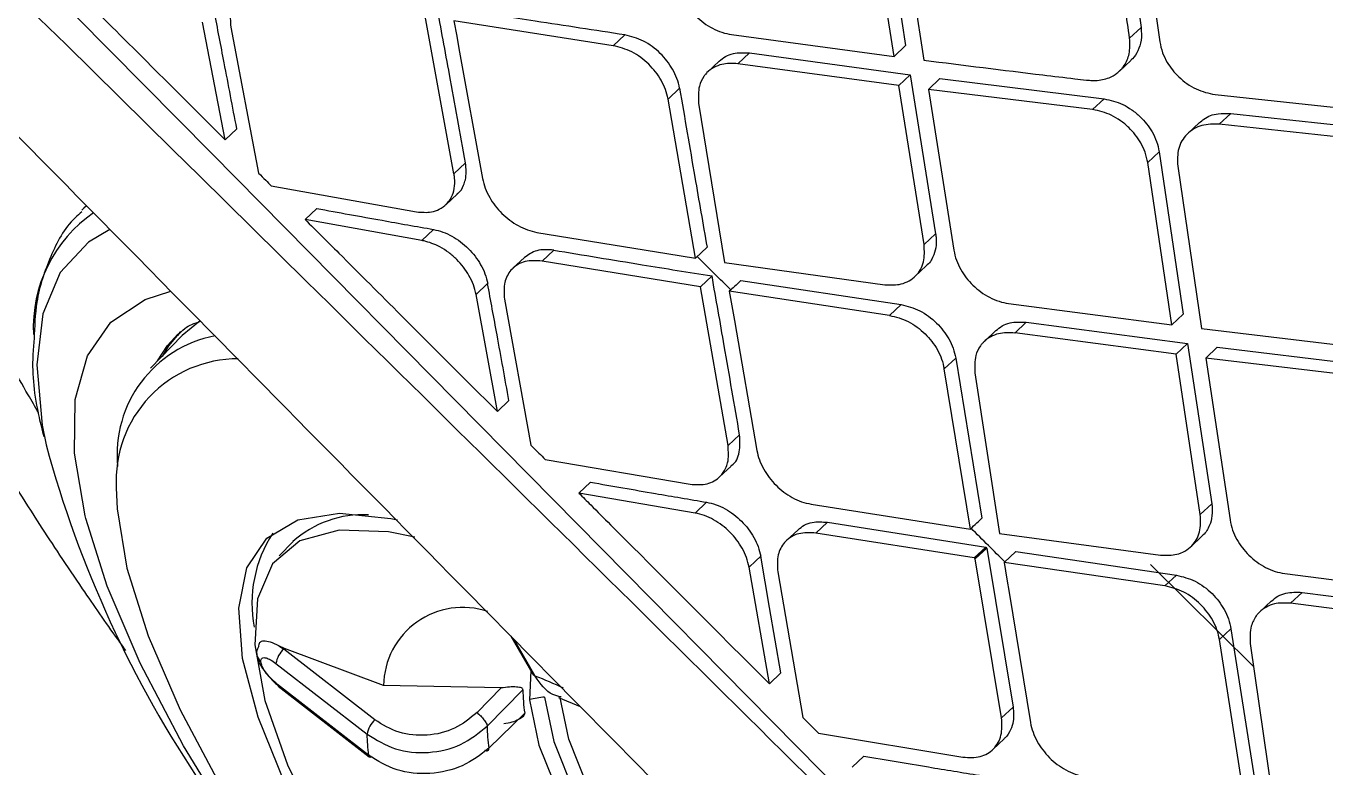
# Model space of a CAD drawing. Extents: x 0 to 84, y -21 to 126.
# Drawn here: x 67.279 to 68.481, y 64.855 to 65.54 of the extents above; entities that cross this region are included whole.
import ezdxf

# ---------------------------------------------------------------- set-up
doc = ezdxf.new("R2010")
doc.units = 0
doc.header["$MEASUREMENT"] = 0
doc.layers.add('1', color=4, linetype='Continuous')

# ---------------------------------------------------------------- blocks, each defined once
blk = doc.blocks.new('PRODIGY')
at = {"layer": '1', "color": 3, "linetype": 'Continuous', "lineweight": 25}
for p, q in [((68.2882, 65.689), (68.3099, 65.5385)), ((68.0688, 65.6708), (68.0922, 65.5219)), ((68.3057, 65.6761), (68.3272, 65.5255)), ((68.0816, 65.5119), (68.0582, 65.6608)), ((68.0859, 65.6575), (68.109, 65.5084)), ((67.4505, 65.4224), (67.3253, 65.5488)), ((67.6746, 65.4033), (67.6479, 65.549)), ((67.463, 65.4348), (67.4421, 65.5437)), ((67.4683, 65.5389), (67.494, 65.4039)), ((67.8218, 65.5218), (67.6745, 65.5447)), ((68.3099, 65.5385), (68.2993, 65.5286)), ((67.8218, 65.5218), (67.8325, 65.5318)), ((67.9312, 65.5321), (68.0816, 65.5119)), ((68.0816, 65.5119), (68.0922, 65.5219)), ((67.6791, 65.5193), (67.7011, 65.3989)), ((67.9372, 65.5051), (67.9478, 65.5151)), ((67.9478, 65.5151), (68.0965, 65.4949)), ((67.9199, 65.5075), (67.9092, 65.4975)), ((68.0858, 65.4849), (67.9372, 65.5051)), ((68.2899, 65.4983), (68.3005, 65.5082)), ((68.0858, 65.4849), (68.0965, 65.4949)), ((68.0965, 65.4949), (68.1199, 65.3478)), ((68.1133, 65.4814), (68.1239, 65.4914)), ((68.1239, 65.4914), (68.2757, 65.4726)), ((67.8832, 65.4825), (67.8725, 65.4724)), ((68.1093, 65.3378), (68.0858, 65.4849)), ((68.2651, 65.4627), (68.1133, 65.4814)), ((68.1133, 65.4814), (68.1368, 65.3326)), ((68.3783, 65.4765), (68.5326, 65.4601)), ((67.8979, 65.3254), (67.8725, 65.4724)), ((67.9008, 65.4687), (67.9246, 65.3212)), ((68.2651, 65.4627), (68.2757, 65.4726)), ((68.3639, 65.4506), (68.3532, 65.4406)), ((68.3822, 65.4492), (68.3928, 65.4591)), ((68.3928, 65.4591), (68.5469, 65.4425)), ((67.463, 65.4348), (67.4738, 65.445)), ((68.5363, 65.4326), (68.3822, 65.4492)), ((69.4927, 63.3521), (67.4505, 65.4224)), ((67.6746, 65.4033), (67.6854, 65.4134)), ((68.3161, 65.4136), (68.3267, 65.4235)), ((68.3383, 65.2636), (68.3161, 65.4136)), ((68.3267, 65.4235), (68.3489, 65.2735)), ((68.3438, 65.4103), (68.3658, 65.2601)), ((67.5057, 65.3922), (67.6401, 65.3681)), ((67.667, 65.3747), (67.6778, 65.3848)), ((67.3323, 65.3714), (67.3304, 65.3695)), ((67.3348, 65.3738), (67.3323, 65.3714)), ((67.5369, 65.361), (67.5477, 65.3712)), ((67.645, 65.3417), (67.5369, 65.361)), ((67.645, 65.3417), (67.6557, 65.3518)), ((67.7513, 65.3491), (67.8713, 65.3296)), ((68.1093, 65.3378), (68.1199, 65.3478)), ((67.7561, 65.3226), (67.7668, 65.3327)), ((67.8713, 65.3296), (67.8979, 65.3254)), ((67.8979, 65.3254), (67.9086, 65.3355)), ((67.7398, 65.326), (67.729, 65.3159)), ((67.9025, 65.2988), (67.7561, 65.3226)), ((67.9246, 65.3212), (68.0731, 65.3006)), ((68.1007, 65.3082), (68.1113, 65.3182)), ((67.9025, 65.2988), (67.9132, 65.3088)), ((67.7057, 65.3018), (67.695, 65.2917)), ((67.928, 65.1519), (67.9025, 65.2987)), ((67.9292, 65.2946), (67.9339, 65.2677)), ((68.0774, 65.2723), (67.9292, 65.2946)), ((67.9399, 65.3046), (68.088, 65.2823)), ((67.7147, 65.1834), (67.695, 65.2917)), ((67.7213, 65.2872), (67.7457, 65.1524)), ((68.088, 65.2823), (68.0774, 65.2723)), ((68.1874, 65.2833), (68.3383, 65.2636)), ((68.3383, 65.2636), (68.3489, 65.2735)), ((67.4398, 65.2672), (67.4232, 65.2536)), ((67.9339, 65.2677), (67.9546, 65.1475)), ((68.1756, 65.2583), (68.165, 65.2483)), ((68.1931, 65.256), (68.2038, 65.266)), ((68.2038, 65.266), (68.3529, 65.2463)), ((68.3658, 65.2601), (68.5182, 65.2419)), ((67.4232, 65.2536), (67.3941, 65.2234)), ((68.3423, 65.2364), (68.1931, 65.2561)), ((68.3423, 65.2364), (68.3529, 65.2463)), ((68.3529, 65.2463), (68.3753, 65.0981)), ((68.3647, 65.0882), (68.3423, 65.2364)), ((68.3698, 65.2329), (68.3804, 65.2429)), ((68.3804, 65.2429), (68.5326, 65.2244)), ((68.1279, 65.2228), (68.1385, 65.2328)), ((68.1521, 65.0747), (68.1279, 65.2228)), ((68.1385, 65.2328), (68.1627, 65.0847)), ((68.3698, 65.2329), (68.3922, 65.0831)), ((68.522, 65.2145), (68.3698, 65.2329)), ((68.1563, 65.2192), (68.1789, 65.0706)), ((67.7147, 65.1834), (67.7254, 65.1935)), ((67.928, 65.1519), (67.9387, 65.1619)), ((67.7589, 65.1391), (67.8929, 65.1161)), ((67.9201, 65.1229), (67.9308, 65.133)), ((67.7901, 65.1079), (67.8009, 65.118)), ((67.8975, 65.0894), (67.7901, 65.1079)), ((67.9082, 65.0995), (67.8975, 65.0894)), ((68.0048, 65.0977), (68.1244, 65.0789)), ((68.3647, 65.0882), (68.3753, 65.0981)), ((68.0093, 65.071), (68.02, 65.081)), ((68.02, 65.081), (68.1663, 65.058)), ((68.1244, 65.0789), (68.1521, 65.0747)), ((67.9927, 65.0741), (67.982, 65.064)), ((68.1556, 65.048), (68.0093, 65.071)), ((68.1789, 65.0707), (68.328, 65.0505)), ((68.3558, 65.0584), (68.3664, 65.0683)), ((67.5258, 65.0631), (67.5129, 65.0498)), ((68.1556, 65.048), (68.1663, 65.058)), ((68.1565, 65.0478), (68.1672, 65.0579)), ((68.1673, 65.057), (68.1566, 65.047)), ((68.1673, 65.057), (68.1916, 64.91)), ((68.1833, 65.0438), (68.194, 65.0538)), ((68.194, 65.0538), (68.3427, 65.0321)), ((68.1809, 64.9), (68.1566, 65.047)), ((68.332, 65.0221), (68.1833, 65.0438)), ((68.3187, 65.0419), (68.414, 64.9475)), ((67.9662, 64.9316), (67.9475, 65.0394)), ((67.974, 65.035), (67.9971, 64.9005)), ((68.332, 65.0221), (68.3427, 65.0321)), ((68.4427, 65.0335), (68.5939, 65.0142)), ((68.1879, 65.0159), (68.2076, 64.8957)), ((68.4305, 65.0082), (68.4199, 64.9983)), ((68.4482, 65.0061), (68.4588, 65.0161)), ((68.5977, 64.9868), (68.4482, 65.0061)), ((68.4588, 65.0161), (68.6083, 64.9968)), ((68.393, 64.9824), (68.3824, 64.9724)), ((68.393, 64.9824), (68.4162, 64.8334)), ((67.7273, 64.9755), (67.7475, 64.9406)), ((67.7498, 64.9386), (67.7302, 64.9725)), ((68.4056, 64.8234), (68.3824, 64.9724)), ((68.4109, 64.9689), (68.4325, 64.8194)), ((67.4922, 64.9595), (67.4922, 64.9585)), ((67.5178, 64.9641), (67.5128, 64.9668)), ((67.5128, 64.9668), (67.5173, 64.9636)), ((67.5173, 64.9636), (67.5178, 64.9641)), ((67.6014, 64.8982), (67.5173, 64.9636)), ((67.6095, 64.9301), (67.5178, 64.9641)), ((67.4961, 64.9515), (67.496, 64.9525)), ((67.51, 64.9504), (67.5942, 64.885)), ((67.7458, 64.9435), (67.7444, 64.9168)), ((67.9662, 64.9316), (67.9769, 64.9417)), ((67.5956, 64.8655), (67.5114, 64.9309)), ((67.5121, 64.9295), (67.5963, 64.8641)), ((67.7183, 64.9277), (67.6095, 64.9301)), ((67.7183, 64.9277), (67.6959, 64.9049)), ((67.7384, 64.9261), (67.7053, 64.8925)), ((67.7712, 64.9188), (67.7914, 64.9105)), ((68.1809, 64.9), (68.1916, 64.91)), ((67.7069, 64.872), (67.74, 64.9044)), ((67.9971, 64.9005), (68.0118, 64.8858)), ((68.0118, 64.8858), (68.1452, 64.8637)), ((68.1727, 64.8707), (68.1834, 64.8808)), ((68.0429, 64.8546), (68.0536, 64.8647))]:
    blk.add_line(p, q, dxfattribs=at)
at = {"layer": '1', "color": 3, "linetype": 'Continuous', "lineweight": 25, "flags": 128}
for points in [[(67.6745, 65.5447), (67.6771, 65.5305), (67.6791, 65.5193)], [(67.3565, 65.3519), (67.3368, 65.3402), (67.3105, 65.3119), (67.2945, 65.2738), (67.2889, 65.2265), (67.2939, 65.1708), (67.2974, 65.1527)], [(67.3341, 65.0846), (67.3335, 65.087), (67.3236, 65.1448), (67.3243, 65.1944), (67.3356, 65.235), (67.3572, 65.266), (67.389, 65.287), (67.4129, 65.2946)], [(67.4216, 65.2575), (67.4105, 65.2441), (67.4047, 65.2344)], [(67.4006, 65.2302), (67.4098, 65.2446), (67.4192, 65.2551)], [(67.3624, 65.1129), (67.3631, 65.0935), (67.3722, 65.0384), (67.3917, 64.976), (67.4213, 64.9074), (67.4605, 64.8338), (67.5087, 64.7564), (67.5649, 64.6765), (67.6283, 64.5955), (67.6977, 64.5148), (67.772, 64.4358), (67.8498, 64.3598), (67.93, 64.2882), (68.011, 64.2221)], [(67.99, 64.2878), (67.9166, 64.3481), (67.8443, 64.414), (67.7747, 64.484), (67.7094, 64.5566), (67.6499, 64.63), (67.5974, 64.7028), (67.5533, 64.7732), (67.5183, 64.8396), (67.4934, 64.9007), (67.4791, 64.955), (67.4756, 65.0014), (67.4831, 65.0387), (67.5015, 65.0662), (67.5302, 65.0832), (67.5687, 65.0893), (67.6161, 65.0845), (67.6225, 65.0832)], [(68.0742, 64.166), (67.9898, 64.2312), (67.9056, 64.3026), (67.8227, 64.379), (67.7426, 64.4594), (67.6664, 64.5424), (67.5955, 64.6267), (67.5308, 64.711), (67.4735, 64.794), (67.4244, 64.8743), (67.3843, 64.9507), (67.3539, 65.022), (67.3341, 65.0846)], [(67.6383, 65.0672), (67.6141, 65.072), (67.5683, 65.0738), (67.5322, 65.0639), (67.5068, 65.0426), (67.4928, 65.0102), (67.4904, 64.9677)], [(67.9475, 65.0394), (67.9535, 65.0451), (67.9582, 65.0495)], [(67.9769, 64.9417), (67.9664, 65.0021), (67.9582, 65.0495)], [(68.1833, 65.0438), (68.1859, 65.0282), (68.1879, 65.0159)], [(67.4904, 64.9677), (67.4998, 64.9161), (67.5207, 64.8567), (67.5525, 64.7909), (67.5945, 64.7203), (67.6458, 64.6467), (67.7049, 64.5719), (67.735, 64.5368)], [(67.5121, 64.9295), (67.5117, 64.93), (67.5114, 64.9309)], [(67.7444, 64.9168), (67.753, 64.8747), (67.7731, 64.8252), (67.8037, 64.77), (67.8438, 64.7114), (67.8917, 64.6516), (67.9458, 64.5929), (68.0038, 64.5375), (68.0635, 64.4876)], [(67.7584, 64.9192), (67.7669, 64.8781), (67.7865, 64.8295), (67.8165, 64.7756), (67.8557, 64.7182), (67.9026, 64.6597), (67.9555, 64.6022), (68.0122, 64.548), (68.0707, 64.4992), (68.1286, 64.4576), (68.1837, 64.4249), (68.234, 64.4022), (68.2775, 64.3905), (68.3043, 64.3892)], [(68.29, 64.4034), (68.2729, 64.4057), (68.2301, 64.4185), (68.1809, 64.4416), (68.1274, 64.4742), (68.0715, 64.515), (68.0152, 64.5626), (67.9608, 64.6151), (67.9102, 64.6706), (67.8654, 64.7269), (67.828, 64.7821), (67.7994, 64.8339), (67.7807, 64.8805), (67.7726, 64.9201)], [(67.5956, 64.8655), (67.5958, 64.8646), (67.5963, 64.8641)]]:
    blk.add_lwpolyline(points, dxfattribs=at)
at = {"layer": '1', "color": 3, "linetype": 'Continuous', "lineweight": 25}
for centre, radius, start, end in [((67.4144, 65.2612), 0.1288, 124.5279, 182.8942), ((67.4748, 65.1437), 0.1117, 100.8162, 185.6538), ((67.475, 65.1194), 0.1128, 89.8928, 183.2735), ((68.3164, 65.4298), 1.056, 195.2152, 214.1413), ((67.5906, 64.991), 0.097, 87.1527, 131.962), ((67.6067, 65.0061), 0.1189, 146.962, 190.8144), ((67.6827, 64.929), 0.0732, 71.5662, 179.2089), ((67.5017, 64.9602), 0.00955, 145.1261, 233.7025), ((67.502, 64.9594), 0.00979, 184.5853, 233.2), ((67.5324, 64.9467), 0.0227, 131.7686, 170.6293), ((67.7515, 64.943), 0.00466, 210.6427, 248.9362), ((67.5784, 64.4981), 0.4727, 65.3249, 68.7402), ((67.8695, 64.9249), 0.1311, 179.4953, 189.0081), ((67.7739, 64.7868), 0.1334, 96.6575, 102.7705), ((67.6166, 64.8813), 0.0227, 131.7798, 170.6337), ((67.7497, 64.8868), 0.1556, 180.6608, 187.8436), ((67.8366, 64.8919), 0.1313, 179.7581, 188.7384), ((67.5975, 64.8661), 0.00237, 239.6288, 296.0491)]:
    blk.add_arc(centre, radius, start, end, dxfattribs=at)
for points, knots in [([(69.4918, 63.35), (69.0704, 63.7759), (68.4224, 64.4307), (67.2416, 65.5974), (66.4842, 66.3399), (65.9567, 66.857)], [0, 0, 0, 0, 0.360925, 0.55487, 1, 1, 1, 1]), ([(65.9062, 66.8263), (66.0398, 66.6902), (66.3114, 66.4135), (66.7112, 66.0071), (67.0952, 65.617), (67.4487, 65.2582), (67.7716, 64.9305), (68.0462, 64.6519), (68.2761, 64.4186), (68.4654, 64.2264), (68.6359, 64.0533), (68.7883, 63.8985), (68.9326, 63.7518), (69.0977, 63.5839), (69.2992, 63.3791), (69.5434, 63.1306), (69.8182, 62.8509), (70.1236, 62.5399), (70.4595, 62.1977), (70.8181, 61.8321), (71.1983, 61.4444), (71.5992, 61.0358), (72.0275, 60.5996), (72.4687, 60.1506), (72.7675, 59.8472), (72.9142, 59.6983)], [0, 0, 0, 0, 0.057228, 0.116342, 0.171086, 0.221472, 0.267495, 0.309155, 0.33883, 0.365816, 0.390114, 0.411724, 0.431001, 0.451886, 0.482371, 0.517227, 0.556456, 0.600057, 0.648032, 0.700383, 0.753757, 0.811031, 0.872192, 0.937257, 1, 1, 1, 1]), ([(69.192, 63.2986), (69.1896, 63.2968), (69.1847, 63.2932), (69.177, 63.2882), (69.1691, 63.2834), (69.1608, 63.279), (69.1523, 63.2749), (69.1435, 63.2711), (69.1345, 63.2676), (69.1251, 63.2644), (69.1155, 63.2615), (69.1056, 63.2589), (69.0954, 63.2567), (69.0663, 63.2512), (69.0141, 63.2473), (68.9303, 63.2547), (68.8357, 63.2753), (68.7298, 63.3098), (68.6151, 63.3577), (68.4924, 63.4192), (68.3639, 63.4929), (68.2318, 63.5778), (68.0977, 63.6724), (67.9647, 63.7743), (67.8334, 63.8827), (67.7074, 63.994), (67.5859, 64.1084), (67.4698, 64.2245), (67.3576, 64.3436), (67.2482, 64.4671), (67.1429, 64.5942), (67.0417, 64.7253), (66.948, 64.857), (66.8626, 64.9885), (66.7879, 65.1167), (66.725, 65.2402), (66.675, 65.3567), (66.6389, 65.4642), (66.6165, 65.5618), (66.608, 65.6476), (66.6125, 65.7219), (66.6254, 65.7692), (66.6382, 65.7976), (66.6458, 65.8117), (66.6542, 65.825), (66.6636, 65.8374), (66.6738, 65.8489), (66.6849, 65.8597), (66.693, 65.8661), (66.697, 65.8693)], [0, 0, 0, 0, 0.004866, 0.009726, 0.014582, 0.019434, 0.024284, 0.029133, 0.033982, 0.038832, 0.043684, 0.04854, 0.0534, 0.058266, 0.089137, 0.120009, 0.152167, 0.184325, 0.217168, 0.25001, 0.282852, 0.315695, 0.347853, 0.380012, 0.410883, 0.441755, 0.470877, 0.500001, 0.529123, 0.558247, 0.589118, 0.61999, 0.652148, 0.684306, 0.717148, 0.749991, 0.782833, 0.815676, 0.847834, 0.879992, 0.910864, 0.941735, 0.950073, 0.958397, 0.966712, 0.975024, 0.983339, 0.991662, 1, 1, 1, 1]), ([(69.1305, 63.5587), (69.1304, 63.5586), (69.1302, 63.5585), (69.1296, 63.558), (69.1271, 63.5562), (69.1174, 63.5494), (69.0972, 63.5378), (69.0684, 63.527), (69.0371, 63.52), (69.0072, 63.5163), (68.9747, 63.5153), (68.9407, 63.517), (68.9082, 63.5208), (68.8587, 63.5293), (68.7936, 63.546), (68.7046, 63.5775), (68.6168, 63.6154), (68.5174, 63.6653), (68.4088, 63.7275), (68.3037, 63.7951), (68.207, 63.8625), (68.1241, 63.9238), (68.0522, 63.9802), (67.9934, 64.0282), (67.9423, 64.0712), (67.8875, 64.1189), (67.8327, 64.1681), (67.7793, 64.2177), (67.7271, 64.2675), (67.6765, 64.3173), (67.6342, 64.3603), (67.5948, 64.4012), (67.549, 64.4499), (67.4874, 64.5176), (67.4215, 64.5936), (67.3603, 64.6675), (67.3064, 64.7353), (67.2555, 64.8023), (67.2087, 64.8667), (67.167, 64.927), (67.1308, 64.9818), (67.0923, 65.0429), (67.0524, 65.1104), (67.0123, 65.1838), (66.9767, 65.2556), (66.9462, 65.3246), (66.9214, 65.3898), (66.9019, 65.4514), (66.8878, 65.5091), (66.8792, 65.5624), (66.8759, 65.6066), (66.8767, 65.6453), (66.881, 65.6808), (66.8899, 65.716), (66.9024, 65.7445), (66.9165, 65.7671), (66.9261, 65.7781), (66.9311, 65.7837)], [0, 0, 0, 0, 0.000051, 0.000453, 0.001569, 0.005808, 0.022488, 0.044174, 0.059392, 0.074771, 0.090366, 0.106171, 0.120632, 0.131829, 0.166582, 0.194581, 0.225003, 0.252909, 0.287553, 0.322136, 0.34369, 0.369583, 0.391585, 0.403666, 0.418641, 0.434269, 0.449685, 0.464876, 0.479832, 0.494542, 0.508997, 0.517321, 0.529853, 0.550701, 0.574614, 0.593542, 0.612407, 0.631166, 0.649576, 0.666661, 0.682359, 0.696622, 0.719741, 0.742053, 0.763498, 0.787248, 0.809542, 0.830343, 0.853725, 0.875552, 0.895818, 0.912412, 0.930787, 0.950835, 0.972423, 0.985837, 1, 1, 1, 1]), ([(68.2993, 65.5286), (68.2967, 65.5467), (68.2895, 65.5969), (68.2823, 65.647), (68.2777, 65.6791)], [0, 0, 0, 0, 0.361994, 1, 1, 1, 1]), ([(67.3712, 64.9624), (67.3687, 64.9658), (67.3549, 64.985), (67.3346, 65.0144), (67.3107, 65.0498), (67.2921, 65.0783), (67.2755, 65.1042), (67.2481, 65.1481), (67.2152, 65.2039), (67.182, 65.2651), (67.1631, 65.3026), (67.1534, 65.3225), (67.1495, 65.3306), (67.141, 65.3487), (67.1281, 65.377), (67.112, 65.4154), (67.0982, 65.451), (67.087, 65.4831), (67.0704, 65.5358), (67.0551, 65.5979), (67.0518, 65.6437), (67.0505, 65.6624)], [0, 0, 0, 0, 0.012738, 0.06999, 0.108283, 0.143672, 0.176113, 0.205569, 0.309352, 0.389972, 0.447047, 0.460812, 0.471942, 0.480436, 0.535591, 0.590701, 0.645717, 0.693531, 0.73695, 0.892556, 1, 1, 1, 1]), ([(67.2832, 65.614), (67.2936, 65.6037), (67.3236, 65.5738), (67.3835, 65.5141), (67.4331, 65.4647), (67.463, 65.4348)], [0, 0, 0, 0, 0.173343, 0.499999, 1, 1, 1, 1]), ([(67.2905, 65.1824), (67.2873, 65.1879), (67.2786, 65.2027), (67.2654, 65.226), (67.2512, 65.2519), (67.2383, 65.2762), (67.2266, 65.299), (67.216, 65.3203), (67.1974, 65.3591), (67.178, 65.4035), (67.1599, 65.4503), (67.1458, 65.4908), (67.1328, 65.535), (67.124, 65.5707), (67.1214, 65.5885), (67.1211, 65.5908)], [0, 0, 0, 0, 0.035693, 0.095685, 0.152906, 0.207321, 0.258906, 0.307643, 0.353514, 0.527885, 0.624421, 0.70224, 0.838321, 0.979559, 1, 1, 1, 1]), ([(67.5024, 65.5737), (67.497, 65.5741), (67.4861, 65.5747), (67.4744, 65.5677), (67.4698, 65.5597), (67.4673, 65.5504), (67.4678, 65.5444), (67.4683, 65.5389)], [0, 0, 0, 0, 0.249002, 0.499074, 0.723722, 0.749952, 1, 1, 1, 1]), ([(67.8804, 65.5812), (67.8811, 65.5782), (67.8824, 65.5722), (67.8879, 65.561), (67.8978, 65.5483), (67.9109, 65.5388), (67.9224, 65.5338), (67.9283, 65.5326), (67.9312, 65.5321)], [0, 0, 0, 0, 0.136277, 0.265058, 0.499293, 0.745287, 0.871648, 1, 1, 1, 1]), ([(67.6854, 65.4134), (67.6804, 65.4407), (67.6715, 65.4893), (67.6626, 65.5378), (67.6586, 65.5591)], [0, 0, 0, 0, 0.560004, 1, 1, 1, 1]), ([(67.4738, 65.445), (67.4699, 65.4653), (67.463, 65.5016), (67.456, 65.5379), (67.4529, 65.5538)], [0, 0, 0, 0, 0.560008, 1, 1, 1, 1]), ([(67.8325, 65.5318), (67.8049, 65.536), (67.7555, 65.5435), (67.7067, 65.5513), (67.6852, 65.5548)], [0, 0, 0, 0, 0.560006, 1, 1, 1, 1]), ([(68.3099, 65.5385), (68.3102, 65.5345), (68.3107, 65.5268), (68.3074, 65.5172), (68.3038, 65.5111), (68.3009, 65.5088), (68.3003, 65.5083)], [0, 0, 0, 0, 0.338438, 0.649217, 0.932278, 1, 1, 1, 1]), ([(67.8725, 65.4724), (67.8718, 65.4754), (67.8705, 65.4813), (67.8651, 65.4925), (67.8552, 65.5053), (67.8392, 65.5173), (67.8277, 65.5203), (67.8218, 65.5218)], [0, 0, 0, 0, 0.133755, 0.261822, 0.500027, 0.748796, 1, 1, 1, 1]), ([(67.8832, 65.4825), (67.8825, 65.4855), (67.8811, 65.4914), (67.8757, 65.5026), (67.8658, 65.5154), (67.8499, 65.5273), (67.8383, 65.5303), (67.8325, 65.5318)], [0, 0, 0, 0, 0.13436, 0.262675, 0.500265, 0.748809, 1, 1, 1, 1]), ([(68.2611, 65.4899), (68.2619, 65.4898), (68.2642, 65.4897), (68.2709, 65.4895), (68.2794, 65.4912), (68.2883, 65.4963), (68.2951, 65.5035), (68.2999, 65.5145), (68.2995, 65.5237), (68.2993, 65.5286)], [0, 0, 0, 0, 0.034981, 0.095734, 0.293962, 0.432004, 0.595737, 0.785091, 1, 1, 1, 1]), ([(68.3272, 65.5255), (68.3279, 65.5221), (68.3293, 65.5156), (68.3348, 65.5042), (68.3447, 65.4919), (68.3604, 65.4805), (68.3724, 65.4778), (68.3783, 65.4765)], [0, 0, 0, 0, 0.147767, 0.280515, 0.500261, 0.751281, 1, 1, 1, 1]), ([(67.9199, 65.5075), (67.9218, 65.509), (67.9255, 65.5121), (67.9346, 65.5156), (67.9427, 65.5153), (67.9478, 65.5151)], [0, 0, 0, 0, 0.257787, 0.526727, 1, 1, 1, 1]), ([(67.9372, 65.5051), (67.932, 65.5053), (67.9239, 65.5056), (67.9146, 65.5018), (67.9099, 65.4984), (67.9071, 65.4953), (67.9042, 65.4916), (67.9001, 65.4833), (67.9006, 65.4741), (67.9008, 65.4687)], [0, 0, 0, 0, 0.229611, 0.360147, 0.500888, 0.531304, 0.583177, 0.750966, 1, 1, 1, 1]), ([(68.109, 65.5084), (68.1457, 65.5038), (68.1921, 65.4979), (68.2424, 65.492), (68.2563, 65.4903), (68.2606, 65.4899), (68.2611, 65.4899)], [0, 0, 0, 0, 0.7259257, 0.9194297, 0.9904317, 1, 1, 1, 1]), ([(67.8832, 65.4825), (67.8879, 65.455), (67.8963, 65.406), (67.9048, 65.357), (67.9086, 65.3355)], [0, 0, 0, 0, 0.559994, 1, 1, 1, 1]), ([(68.3161, 65.4136), (68.3154, 65.4168), (68.3141, 65.423), (68.3087, 65.4343), (68.3008, 65.4445), (68.291, 65.4526), (68.2798, 65.4594), (68.271, 65.4614), (68.2651, 65.4627)], [0, 0, 0, 0, 0.139015, 0.268792, 0.499689, 0.628247, 0.754767, 1, 1, 1, 1]), ([(68.2757, 65.4726), (68.2815, 65.4713), (68.2903, 65.4694), (68.3015, 65.4626), (68.3113, 65.4546), (68.3192, 65.4444), (68.3247, 65.433), (68.326, 65.4268), (68.3267, 65.4235)], [0, 0, 0, 0, 0.244268, 0.370433, 0.498996, 0.728264, 0.858941, 1, 1, 1, 1]), ([(68.364, 65.4505), (68.3653, 65.4517), (68.3699, 65.4559), (68.3797, 65.4595), (68.3888, 65.4592), (68.3928, 65.4591)], [0, 0, 0, 0, 0.181049, 0.644623, 1, 1, 1, 1]), ([(68.3822, 65.4492), (68.3767, 65.4492), (68.3681, 65.4493), (68.3585, 65.445), (68.3503, 65.4386), (68.3433, 65.4273), (68.3436, 65.416), (68.3438, 65.4103)], [0, 0, 0, 0, 0.239722, 0.367852, 0.501165, 0.750406, 1, 1, 1, 1]), ([(67.6776, 65.385), (67.6779, 65.3852), (67.6808, 65.3867), (67.683, 65.3915), (67.6864, 65.4003), (67.6858, 65.4079), (67.6854, 65.4134)], [0, 0, 0, 0, 0.034033, 0.338031, 0.517429, 1, 1, 1, 1]), ([(67.494, 65.4039), (67.4962, 65.4017), (67.5001, 65.3978), (67.504, 65.3939), (67.5057, 65.3922)], [0, 0, 0, 0, 0.5600313, 1, 1, 1, 1]), ([(67.6401, 65.3681), (67.6448, 65.3677), (67.6524, 65.3671), (67.6615, 65.3704), (67.6689, 65.3757), (67.674, 65.384), (67.6755, 65.3931), (67.6752, 65.3993), (67.6748, 65.4023), (67.6747, 65.4032), (67.6746, 65.4033)], [0, 0, 0, 0, 0.215558, 0.349002, 0.499335, 0.709162, 0.862705, 0.959662, 0.995197, 1, 1, 1, 1]), ([(67.7011, 65.3989), (67.7018, 65.3959), (67.7032, 65.3901), (67.7086, 65.3788), (67.7184, 65.366), (67.7314, 65.3563), (67.7427, 65.3511), (67.7484, 65.3498), (67.7513, 65.3491)], [0, 0, 0, 0, 0.133087, 0.260972, 0.500538, 0.743276, 0.869939, 1, 1, 1, 1]), ([(67.3305, 65.3681), (67.3284, 65.3663), (67.3154, 65.3555), (67.3008, 65.3269), (67.2878, 65.2895), (67.2868, 65.262), (67.2863, 65.2504)], [0, 0, 0, 0, 0.067438, 0.407539, 0.75012, 1, 1, 1, 1]), ([(67.5477, 65.3712), (67.5678, 65.3675), (67.6037, 65.361), (67.6398, 65.3546), (67.6557, 65.3518)], [0, 0, 0, 0, 0.559991, 1, 1, 1, 1]), ([(67.5369, 65.361), (67.5473, 65.3507), (67.577, 65.3211), (67.6362, 65.2619), (67.6851, 65.213), (67.7147, 65.1834)], [0, 0, 0, 0, 0.1753504, 0.4999991, 1, 1, 1, 1]), ([(67.695, 65.2917), (67.6943, 65.2947), (67.6929, 65.3005), (67.6875, 65.3117), (67.6796, 65.3222), (67.6698, 65.3306), (67.6598, 65.3372), (67.6508, 65.3403), (67.6456, 65.3415), (67.645, 65.3417)], [0, 0, 0, 0, 0.132202, 0.259717, 0.500248, 0.625117, 0.750524, 0.968962, 1, 1, 1, 1]), ([(67.6557, 65.3518), (67.6586, 65.3511), (67.6642, 65.3498), (67.6755, 65.3445), (67.6884, 65.3348), (67.6983, 65.3218), (67.7037, 65.3106), (67.705, 65.3048), (67.7058, 65.3018)], [0, 0, 0, 0, 0.129035, 0.255361, 0.49958, 0.740144, 0.86774, 1, 1, 1, 1]), ([(68.1199, 65.3478), (68.1201, 65.3464), (68.1206, 65.3428), (68.1205, 65.3361), (68.1183, 65.3274), (68.1149, 65.321), (68.1116, 65.3186), (68.1112, 65.3183)], [0, 0, 0, 0, 0.113222, 0.310777, 0.592455, 0.957853, 1, 1, 1, 1]), ([(67.7668, 65.3327), (67.7613, 65.3331), (67.7506, 65.3338), (67.7434, 65.3284), (67.7399, 65.3258)], [0, 0, 0, 0, 0.518334, 1, 1, 1, 1]), ([(67.7668, 65.3327), (67.7941, 65.3282), (67.8427, 65.3201), (67.8917, 65.3122), (67.9132, 65.3088)], [0, 0, 0, 0, 0.56, 1, 1, 1, 1]), ([(68.0731, 65.3006), (68.0783, 65.3004), (68.0864, 65.3002), (68.0957, 65.3041), (68.1036, 65.3101), (68.1101, 65.3212), (68.1096, 65.3322), (68.1093, 65.3378)], [0, 0, 0, 0, 0.233048, 0.362964, 0.501499, 0.750772, 1, 1, 1, 1]), ([(68.1368, 65.3326), (68.1374, 65.3295), (68.1388, 65.3235), (68.1441, 65.3122), (68.1539, 65.2994), (68.167, 65.29), (68.1786, 65.285), (68.1845, 65.2838), (68.1874, 65.2833)], [0, 0, 0, 0, 0.136174, 0.26493, 0.499375, 0.74504, 0.87147, 1, 1, 1, 1]), ([(67.7561, 65.3226), (67.7506, 65.3229), (67.7397, 65.3235), (67.7278, 65.3163), (67.7231, 65.3081), (67.7204, 65.2988), (67.7209, 65.2927), (67.7213, 65.2872)], [0, 0, 0, 0, 0.249182, 0.499181, 0.722965, 0.749933, 1, 1, 1, 1]), ([(67.9306, 65.2959), (67.9256, 65.3009), (67.9152, 65.3112), (67.9047, 65.3215), (67.8994, 65.3268)], [0, 0, 0, 0, 0.485294, 1, 1, 1, 1]), ([(67.9387, 65.1619), (67.934, 65.1894), (67.9255, 65.2383), (67.917, 65.2873), (67.9132, 65.3088)], [0, 0, 0, 0, 0.560002, 1, 1, 1, 1]), ([(67.7254, 65.1935), (67.7218, 65.2138), (67.7152, 65.2499), (67.7086, 65.286), (67.7057, 65.3018)], [0, 0, 0, 0, 0.560006, 1, 1, 1, 1]), ([(67.9399, 65.3046), (67.9379, 65.3027), (67.9344, 65.2994), (67.9308, 65.296), (67.9292, 65.2946)], [0, 0, 0, 0, 0.560043, 1, 1, 1, 1]), ([(68.088, 65.2823), (68.0938, 65.2809), (68.1054, 65.2779), (68.1213, 65.2659), (68.1312, 65.2531), (68.1365, 65.2418), (68.1378, 65.2359), (68.1385, 65.2328)], [0, 0, 0, 0, 0.251075, 0.499691, 0.737471, 0.865731, 1, 1, 1, 1]), ([(68.0774, 65.2723), (68.0832, 65.2708), (68.0948, 65.2679), (68.1107, 65.2559), (68.1206, 65.2431), (68.1259, 65.2318), (68.1272, 65.2258), (68.1279, 65.2228)], [0, 0, 0, 0, 0.251134, 0.499914, 0.738583, 0.866552, 1, 1, 1, 1]), ([(67.4194, 65.2538), (67.4213, 65.2561), (67.426, 65.2619), (67.4348, 65.265), (67.4401, 65.2669)], [0, 0, 0, 0, 0.39827, 1, 1, 1, 1]), ([(68.1757, 65.2582), (68.1775, 65.2598), (68.1813, 65.2629), (68.1905, 65.2665), (68.1986, 65.2662), (68.2038, 65.266)], [0, 0, 0, 0, 0.2587954, 0.5272867, 1, 1, 1, 1]), ([(67.2863, 65.2504), (67.2859, 65.2454), (67.2838, 65.223), (67.2869, 65.1931), (67.2938, 65.1662), (67.2953, 65.1604)], [0, 0, 0, 0, 0.184892, 0.821862, 1, 1, 1, 1]), ([(68.1931, 65.256), (68.188, 65.2562), (68.1799, 65.2565), (68.1705, 65.2527), (68.1658, 65.2492), (68.1629, 65.2462), (68.1599, 65.2424), (68.1557, 65.234), (68.1561, 65.2247), (68.1563, 65.2192)], [0, 0, 0, 0, 0.229525, 0.360074, 0.500854, 0.529155, 0.580345, 0.750933, 1, 1, 1, 1]), ([(67.9306, 65.1332), (67.9309, 65.1334), (67.9353, 65.1358), (67.9394, 65.1457), (67.939, 65.1565), (67.9387, 65.1619)], [0, 0, 0, 0, 0.033801, 0.516207, 1, 1, 1, 1]), ([(67.7457, 65.1524), (67.7481, 65.1499), (67.7526, 65.1455), (67.757, 65.1411), (67.7589, 65.1391)], [0, 0, 0, 0, 0.55996, 1, 1, 1, 1]), ([(67.8929, 65.1161), (67.8983, 65.1158), (67.9093, 65.1152), (67.9202, 65.1219), (67.9255, 65.1296), (67.9289, 65.1387), (67.9284, 65.1463), (67.928, 65.1519)], [0, 0, 0, 0, 0.249235, 0.499048, 0.656031, 0.750182, 1, 1, 1, 1]), ([(67.9546, 65.1475), (67.9553, 65.1446), (67.9566, 65.1387), (67.962, 65.1274), (67.9718, 65.1145), (67.9847, 65.1048), (67.996, 65.0996), (68.0018, 65.0984), (68.0048, 65.0977)], [0, 0, 0, 0, 0.132927, 0.26075, 0.500494, 0.743134, 0.869882, 1, 1, 1, 1]), ([(67.8009, 65.118), (67.8209, 65.1145), (67.8565, 65.1083), (67.8924, 65.1022), (67.9082, 65.0995)], [0, 0, 0, 0, 0.560003, 1, 1, 1, 1]), ([(67.7901, 65.1079), (67.7938, 65.1043), (67.8035, 65.0945), (67.8329, 65.0651), (67.8879, 65.01), (67.9368, 64.961), (67.9662, 64.9316)], [0, 0, 0, 0, 0.062042, 0.166064, 0.499996, 1, 1, 1, 1]), ([(67.9475, 65.0394), (67.9468, 65.0424), (67.9455, 65.0482), (67.9401, 65.0595), (67.9303, 65.0725), (67.9174, 65.0823), (67.9061, 65.0875), (67.9004, 65.0888), (67.8975, 65.0894)], [0, 0, 0, 0, 0.131987, 0.25952, 0.500483, 0.744634, 0.870995, 1, 1, 1, 1]), ([(67.9082, 65.0995), (67.9111, 65.0989), (67.9168, 65.0976), (67.9281, 65.0924), (67.941, 65.0826), (67.9509, 65.0696), (67.9562, 65.0583), (67.9575, 65.0525), (67.9582, 65.0495)], [0, 0, 0, 0, 0.128987, 0.255339, 0.499511, 0.74045, 0.867983, 1, 1, 1, 1]), ([(68.3753, 65.0981), (68.3756, 65.0943), (68.3761, 65.0872), (68.3732, 65.0773), (68.3699, 65.0711), (68.3666, 65.0687), (68.3663, 65.0685)], [0, 0, 0, 0, 0.329653, 0.606892, 0.958505, 1, 1, 1, 1]), ([(67.9928, 65.0739), (67.9946, 65.0755), (67.9983, 65.0786), (68.0074, 65.0818), (68.0152, 65.0813), (68.02, 65.081)], [0, 0, 0, 0, 0.2656142, 0.542429, 1, 1, 1, 1]), ([(68.1521, 65.0747), (68.1541, 65.0766), (68.1576, 65.0799), (68.1612, 65.0833), (68.1627, 65.0847)], [0, 0, 0, 0, 0.559966, 1, 1, 1, 1]), ([(68.328, 65.0505), (68.3332, 65.0504), (68.3413, 65.0502), (68.3507, 65.0541), (68.3587, 65.0603), (68.3653, 65.0714), (68.3649, 65.0826), (68.3647, 65.0882)], [0, 0, 0, 0, 0.232209, 0.362319, 0.501451, 0.750828, 1, 1, 1, 1]), ([(68.3922, 65.0831), (68.3928, 65.08), (68.3941, 65.0739), (68.3994, 65.0625), (68.4092, 65.0497), (68.4222, 65.0402), (68.4338, 65.0352), (68.4397, 65.0341), (68.4427, 65.0335)], [0, 0, 0, 0, 0.135952, 0.264647, 0.499402, 0.744624, 0.87115, 1, 1, 1, 1]), ([(68.0093, 65.071), (68.0038, 65.0712), (67.9928, 65.0717), (67.9808, 65.0644), (67.9759, 65.0562), (67.9732, 65.0467), (67.9736, 65.0406), (67.974, 65.035)], [0, 0, 0, 0, 0.249305, 0.499272, 0.72149, 0.749957, 1, 1, 1, 1]), ([(68.184, 65.0444), (68.1789, 65.0494), (68.1685, 65.0597), (68.1581, 65.0701), (68.1528, 65.0754)], [0, 0, 0, 0, 0.486274, 1, 1, 1, 1]), ([(68.1556, 65.048), (68.1558, 65.048), (68.1561, 65.0479), (68.1564, 65.0479), (68.1565, 65.0478)], [0, 0, 0, 0, 0.559471, 1, 1, 1, 1]), ([(68.1565, 65.0478), (68.1565, 65.0477), (68.1566, 65.0474), (68.1566, 65.0471), (68.1566, 65.047)], [0, 0, 0, 0, 0.559255, 1, 1, 1, 1]), ([(68.3427, 65.0321), (68.3485, 65.0306), (68.3601, 65.0277), (68.376, 65.0157), (68.3858, 65.0028), (68.3911, 64.9914), (68.3924, 64.9855), (68.393, 64.9824)], [0, 0, 0, 0, 0.251271, 0.49968, 0.738158, 0.866291, 1, 1, 1, 1]), ([(68.3824, 64.9724), (68.3817, 64.9755), (68.3805, 64.9814), (68.3752, 64.9928), (68.3654, 65.0057), (68.3495, 65.0177), (68.3379, 65.0206), (68.332, 65.0221)], [0, 0, 0, 0, 0.1328616, 0.2606211, 0.5000779, 0.7486672, 1, 1, 1, 1]), ([(68.4482, 65.0061), (68.443, 65.0063), (68.4349, 65.0066), (68.4254, 65.0027), (68.421, 64.9994), (68.4188, 64.9972), (68.4178, 64.9962), (68.4149, 64.9925), (68.4104, 64.984), (68.4107, 64.9744), (68.4109, 64.9689)], [0, 0, 0, 0, 0.229215, 0.359841, 0.500854, 0.508606, 0.523104, 0.572283, 0.750854, 1, 1, 1, 1]), ([(68.4305, 65.0081), (68.4324, 65.0097), (68.4363, 65.0129), (68.4456, 65.0165), (68.4536, 65.0163), (68.4588, 65.0161)], [0, 0, 0, 0, 0.26059, 0.528512, 1, 1, 1, 1]), ([(67.5128, 64.9668), (67.5101, 64.968), (67.5046, 64.9705), (67.4984, 64.9714), (67.4943, 64.9701), (67.494, 64.9671), (67.4939, 64.9656)], [0, 0, 0, 0, 0.24657, 0.499354, 0.75262, 1, 1, 1, 1]), ([(67.4922, 64.9586), (67.4924, 64.9575), (67.4927, 64.9555), (67.4946, 64.9506), (67.4986, 64.9439), (67.5042, 64.9372), (67.5087, 64.9326), (67.5109, 64.9308), (67.5118, 64.93)], [0, 0, 0, 0, 0.137255, 0.270125, 0.527212, 0.77872, 0.904556, 1, 1, 1, 1]), ([(65.7245, 64.8968), (65.7269, 64.8985), (65.7317, 64.9021), (65.7392, 64.907), (65.747, 64.9116), (65.7551, 64.916), (65.7635, 64.92), (65.7783, 64.9264), (65.8004, 64.934), (65.8427, 64.9435), (65.9026, 64.948), (65.9861, 64.9407), (66.0808, 64.92), (66.1865, 64.8855), (66.3014, 64.8375), (66.4241, 64.7763), (66.5528, 64.7022), (66.6851, 64.6172), (66.819, 64.5228), (66.9525, 64.4205), (67.0836, 64.3122), (67.2096, 64.2009), (67.3306, 64.087), (67.4466, 63.971), (67.5588, 63.8518), (67.6683, 63.7281), (67.7737, 63.601), (67.8747, 63.4702), (67.9682, 63.3388), (68.0534, 63.2074), (68.1284, 63.0788), (68.1916, 62.9551), (68.2413, 62.8387), (68.2774, 62.7312), (68.3, 62.6335), (68.3072, 62.5614), (68.3062, 62.5097), (68.3023, 62.4743), (68.2954, 62.4419), (68.2869, 62.4168), (68.2784, 62.3978), (68.2708, 62.3836), (68.2623, 62.3704), (68.253, 62.358), (68.2427, 62.3465), (68.2317, 62.3357), (68.2235, 62.3293), (68.2195, 62.3261)], [0, 0, 0, 0, 0.004758, 0.009523, 0.014296, 0.019078, 0.023871, 0.028675, 0.043481, 0.058307, 0.089245, 0.120005, 0.151921, 0.184337, 0.217081, 0.25, 0.282917, 0.315666, 0.34796, 0.379994, 0.411244, 0.441736, 0.470846, 0.499978, 0.529044, 0.558277, 0.589211, 0.619978, 0.651891, 0.684309, 0.717054, 0.749973, 0.78289, 0.815639, 0.847925, 0.879968, 0.895588, 0.911233, 0.926501, 0.941732, 0.950068, 0.95839, 0.966705, 0.975018, 0.983334, 0.991659, 1, 1, 1, 1]), ([(67.496, 64.9525), (67.4962, 64.9536), (67.4966, 64.9559), (67.5003, 64.9559), (67.505, 64.954), (67.5083, 64.9516), (67.51, 64.9504)], [0, 0, 0, 0, 0.2796603, 0.5592425, 0.7795982, 1, 1, 1, 1]), ([(67.5114, 64.9309), (67.5093, 64.9328), (67.505, 64.9364), (67.5, 64.9427), (67.4969, 64.9479), (67.4964, 64.9503), (67.4961, 64.9515)], [0, 0, 0, 0, 0.279439, 0.558988, 0.779391, 1, 1, 1, 1]), ([(67.7736, 64.9194), (67.771, 64.92), (67.7609, 64.9222), (67.7545, 64.9316), (67.7498, 64.9386)], [0, 0, 0, 0, 0.260976, 1, 1, 1, 1]), ([(67.7384, 64.9261), (67.7383, 64.9264), (67.7382, 64.9271), (67.7369, 64.9278), (67.735, 64.9283), (67.7314, 64.9287), (67.7258, 64.9287), (67.7209, 64.9281), (67.7183, 64.9277)], [0, 0, 0, 0, 0.094028, 0.190129, 0.29775, 0.423708, 0.70099, 1, 1, 1, 1]), ([(68.1916, 64.91), (68.1919, 64.9055), (68.1926, 64.8979), (68.1893, 64.8886), (68.1863, 64.8831), (68.1836, 64.8811), (68.1832, 64.8809)], [0, 0, 0, 0, 0.390404, 0.652689, 0.959297, 1, 1, 1, 1]), ([(68.2195, 62.3261), (68.2171, 62.3243), (68.2123, 62.3208), (68.2048, 62.3159), (68.197, 62.3112), (68.1889, 62.3069), (68.1805, 62.3028), (68.1657, 62.2964), (68.1436, 62.2888), (68.1013, 62.2793), (68.0414, 62.2749), (67.9579, 62.2821), (67.8632, 62.3029), (67.7575, 62.3374), (67.6426, 62.3853), (67.5199, 62.4466), (67.3912, 62.5206), (67.2589, 62.6056), (67.125, 62.7), (66.9915, 62.8023), (66.8604, 62.9106), (66.7344, 63.022), (66.6134, 63.1358), (66.4974, 63.2518), (66.3852, 63.371), (66.2757, 63.4947), (66.1703, 63.6218), (66.0693, 63.7526), (65.9758, 63.8841), (65.8906, 64.0155), (65.8156, 64.144), (65.7524, 64.2677), (65.711, 64.3648), (65.6845, 64.4382), (65.6628, 64.5081), (65.644, 64.5893), (65.6354, 64.6751), (65.6401, 64.7491), (65.653, 64.7964), (65.6658, 64.825), (65.6734, 64.8391), (65.6818, 64.8524), (65.6912, 64.8649), (65.7014, 64.8764), (65.7124, 64.8872), (65.7205, 64.8936), (65.7245, 64.8968)], [0, 0, 0, 0, 0.004758, 0.009523, 0.014296, 0.019078, 0.023871, 0.028675, 0.043482, 0.058308, 0.089246, 0.120007, 0.151923, 0.18434, 0.217084, 0.250004, 0.282921, 0.31567, 0.347965, 0.38, 0.41125, 0.441743, 0.470853, 0.499986, 0.529052, 0.558285, 0.58922, 0.619987, 0.651901, 0.684318, 0.717064, 0.749983, 0.782902, 0.799267, 0.815661, 0.847968, 0.879989, 0.910766, 0.941693, 0.950075, 0.95843, 0.966763, 0.975081, 0.98339, 0.991694, 1, 1, 1, 1]), ([(67.6959, 64.9049), (67.6893, 64.8996), (67.6761, 64.8888), (67.6498, 64.8827), (67.623, 64.885), (67.6086, 64.8938), (67.6014, 64.8982)], [0, 0, 0, 0, 0.249811, 0.500207, 0.750492, 1, 1, 1, 1]), ([(67.6959, 64.9049), (67.6965, 64.9045), (67.6977, 64.9035), (67.7, 64.9013), (67.7025, 64.8983), (67.7043, 64.8955), (67.7052, 64.8936), (67.7053, 64.8929), (67.7053, 64.8925)], [0, 0, 0, 0, 0.124655, 0.249255, 0.500025, 0.750651, 0.875232, 1, 1, 1, 1]), ([(67.7208, 64.8947), (67.7233, 64.8952), (67.7282, 64.896), (67.7337, 64.8982), (67.7371, 64.9002), (67.7389, 64.9017), (67.74, 64.9031), (67.74, 64.904), (67.74, 64.9044)], [0, 0, 0, 0, 0.299027, 0.57619, 0.702252, 0.809869, 0.905993, 1, 1, 1, 1]), ([(68.1452, 64.8637), (68.1507, 64.8634), (68.1618, 64.8629), (68.1742, 64.8706), (68.1818, 64.8833), (68.1812, 64.8944), (68.1809, 64.9)], [0, 0, 0, 0, 0.249604, 0.499687, 0.749954, 1, 1, 1, 1]), ([(67.5942, 64.885), (67.6026, 64.8798), (67.6196, 64.8694), (67.6511, 64.8665), (67.682, 64.8735), (67.6976, 64.8862), (67.7053, 64.8925)], [0, 0, 0, 0, 0.2500216, 0.5000286, 0.7500116, 1, 1, 1, 1]), ([(68.2076, 64.8957), (68.2083, 64.8927), (68.2096, 64.8868), (68.2149, 64.8755), (68.2246, 64.8625), (68.2376, 64.8529), (68.2489, 64.8477), (68.2547, 64.8464), (68.2577, 64.8458)], [0, 0, 0, 0, 0.13273, 0.260492, 0.500398, 0.742942, 0.869752, 1, 1, 1, 1]), ([(66.0341, 64.8588), (66.0365, 64.8599), (66.0409, 64.8621), (66.0865, 64.863), (66.1372, 64.8552), (66.1961, 64.8407), (66.2682, 64.8169), (66.3567, 64.7802), (66.4563, 64.7312), (66.5558, 64.6754), (66.6479, 64.6184), (66.7377, 64.5589), (66.8348, 64.4901), (66.954, 64.3995), (67.0885, 64.2892), (67.2311, 64.1623), (67.3673, 64.0319), (67.4981, 63.8972), (67.6246, 63.7571), (67.7465, 63.611), (67.8579, 63.4654), (67.9534, 63.328), (68.0264, 63.2117), (68.0845, 63.1089), (68.1316, 63.0157), (68.1706, 62.9255), (68.1982, 62.8466), (68.2148, 62.7822), (68.2219, 62.7368), (68.2236, 62.7031), (68.2221, 62.6831), (68.2207, 62.6781), (68.22, 62.6753)], [0, 0, 0, 0, 0.04085, 0.076524, 0.106095, 0.131544, 0.161693, 0.196223, 0.230539, 0.263338, 0.290911, 0.3151, 0.343384, 0.375282, 0.417105, 0.457477, 0.497167, 0.535939, 0.575683, 0.617296, 0.659914, 0.699827, 0.737551, 0.76573, 0.797266, 0.831619, 0.864013, 0.893844, 0.923115, 0.943392, 0.968949, 1, 1, 1, 1]), ([(67.7069, 64.872), (67.6991, 64.866), (67.6835, 64.8539), (67.6525, 64.8471), (67.621, 64.85), (67.6041, 64.8603), (67.5956, 64.8655)], [0, 0, 0, 0, 0.24997, 0.499966, 0.749974, 1, 1, 1, 1]), ([(67.7027, 64.8701), (67.7034, 64.8699), (67.7047, 64.8695), (67.7061, 64.8697), (67.7069, 64.8705), (67.7069, 64.8715), (67.7069, 64.872)], [0, 0, 0, 0, 0.259353, 0.518935, 0.768502, 1, 1, 1, 1]), ([(68.0536, 64.8647), (68.0735, 64.8613), (68.109, 64.8553), (68.1447, 64.8495), (68.1604, 64.8469)], [0, 0, 0, 0, 0.559996, 1, 1, 1, 1])]:
    blk.add_open_spline(points, degree=3, knots=knots, dxfattribs=at)

msp = doc.modelspace()

# ---------------------------------------------------------------- block references
at = {"layer": '1'}
msp.add_blockref('PRODIGY', (0, 0), dxfattribs=at)

doc.saveas('drawing.dxf')
